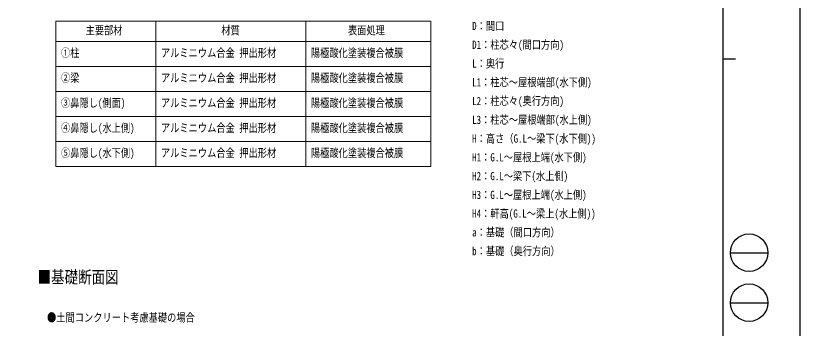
# Model space of a CAD drawing. Units: millimetres, scale not verified. Extents: x -10512 to 10512, y -7425 to 7425.
# Drawn here: x 2664 to 10512, y -2381 to 744 of the extents above; entities that cross this region are included whole.
import ezdxf
from ezdxf.enums import TextEntityAlignment as Align

# ---------------------------------------------------------------- set-up
doc = ezdxf.new("R2010")
doc.units = ezdxf.units.MM
doc.header["$LTSCALE"] = 30
doc.layers.add('0-1_TABLE1', color=7, linetype='Continuous', lineweight=18)
doc.layers.add('0-2_USER1', color=3, linetype='Continuous')
doc.layers.add('0-7_YKK_ZWAK', color=7, linetype='Continuous')
doc.styles.add('ＭＳ ゴシック', font='')
doc.styles.get('ＭＳ ゴシック').set_extended_font_data('MS Gothic')

msp = doc.modelspace()

# ---------------------------------------------------------------- linework, layer by layer
at = {"layer": '0-1_TABLE1'}
for p, q in [((3066.55, 687.28), (6816.55, 687.28)), ((3066.55, 687.28), (3066.55, -762.72)), ((4066.55, 687.28), (4066.55, -762.72)), ((5566.55, 687.28), (5566.55, -762.72)), ((6816.55, 687.28), (6816.55, -762.72)), ((3066.55, 487.28), (6816.55, 487.28)), ((3066.55, 237.28), (6816.55, 237.28)), ((3066.55, -12.72), (6816.55, -12.72)), ((3066.55, -262.72), (6816.55, -262.72)), ((3066.55, -512.72), (6816.55, -512.72)), ((3066.55, -762.72), (6816.55, -762.72))]:
    msp.add_line(p, q, dxfattribs=at)
at = {"layer": '0-7_YKK_ZWAK'}
for p, q in [((9737.55, 6937.5), (9737.55, -6312.5)), ((9737.55, 312.5), (9862.55, 312.5)), ((9812.55, -1625), (10187.55, -1625)), ((9812.55, -2125), (10187.55, -2125))]:
    msp.add_line(p, q, dxfattribs=at)
msp.add_lwpolyline([(-10512.5, -7425), (10512.5, -7425), (10512.5, 7425), (-10512.5, 7425)], close=True, dxfattribs=at)
for centre in [(10000.05, -1625), (10000.05, -2125)]:
    msp.add_circle(centre, 187.5, dxfattribs=at)

# ---------------------------------------------------------------- texts
at = {"layer": '0-1_TABLE1', "style": 'ＭＳ ゴシック', "width": 0.8}
for s, p in [('主要部材', (3362.55, 531.03)), ('材質', (4720.55, 531.03)), ('表面処理', (5987.55, 531.03)), ('①柱', (3116.55, 306.03)), ('アルミニウム合金 押出形材', (4116.55, 306.03)), ('陽極酸化塗装複合被膜', (5616.55, 306.03)), ('②梁', (3116.55, 56.03)), ('アルミニウム合金 押出形材', (4116.55, 56.03)), ('陽極酸化塗装複合被膜', (5616.55, 56.03)), ('③鼻隠し(側面)', (3116.55, -193.97)), ('アルミニウム合金 押出形材', (4116.55, -193.97)), ('陽極酸化塗装複合被膜', (5616.55, -193.97)), ('④鼻隠し(水上側)', (3116.55, -443.97)), ('アルミニウム合金 押出形材', (4116.55, -443.97)), ('陽極酸化塗装複合被膜', (5616.55, -443.97)), ('⑤鼻隠し(水下側)', (3116.55, -693.97)), ('アルミニウム合金 押出形材', (4116.55, -693.97)), ('陽極酸化塗装複合被膜', (5616.55, -693.97))]:
    msp.add_text(s, height=82.48, dxfattribs=at).set_placement(p, align=Align.BOTTOM_LEFT)
at = {"layer": '0-2_USER1', "style": 'ＭＳ ゴシック', "width": 0.8}
for s, height, p in [('D：間口', 82.48, (7229.51, 574.78)), ('D1：柱芯々(間口方向)', 82.48, (7229.51, 387.28)), ('L：奥行', 82.48, (7229.51, 199.78)), ('L1：柱芯～屋根端部(水下側)', 82.48, (7229.51, 12.28)), ('L2：柱芯々(奥行方向)', 82.48, (7229.51, -175.22)), ('L3：柱芯～屋根端部(水上側)', 82.48, (7229.51, -362.72)), ('H：高さ（G.L～梁下(水下側))', 82.48, (7229.51, -550.22)), ('H1：G.L～屋根上端(水下側)', 82.48, (7229.51, -737.72)), ('H2：G.L～梁下(水上側)', 82.48, (7229.51, -925.22)), ('H3：G.L～屋根上端(水上側)', 82.48, (7229.51, -1112.72)), ('H4：軒高(G.L～梁上(水上側))', 82.48, (7229.51, -1300.22)), ('a：基礎（間口方向）', 82.48, (7229.51, -1487.72)), ('b：基礎（奥行方向）', 82.48, (7229.51, -1675.22)), ('■基礎断面図', 123.8, (2882.53, -1967.72)), ('●土間コンクリート考慮基礎の場合', 82.48, (2977.39, -2339.58))]:
    msp.add_text(s, height=height, dxfattribs=at).set_placement(p, align=Align.BOTTOM_LEFT)

doc.saveas('drawing.dxf')
